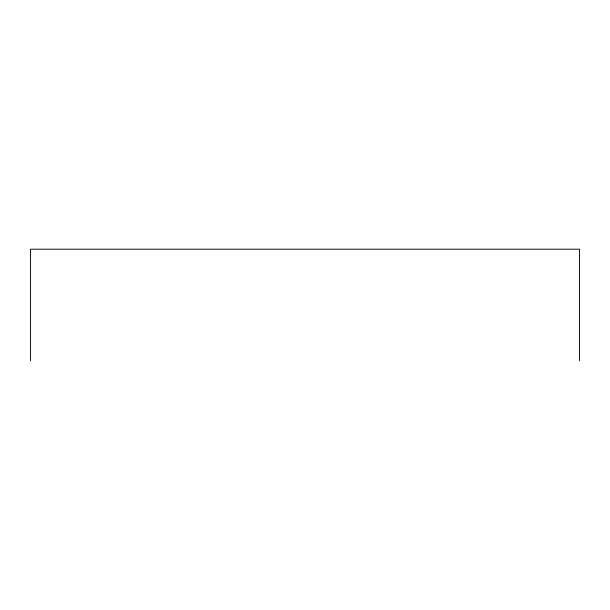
<?xml version="1.0" encoding="UTF-8"?>
<svg xmlns="http://www.w3.org/2000/svg" width="610" height="610" viewBox="0 0 610 610"><rect width="100%" height="100%" fill="white"/><g stroke="black" fill="none" stroke-linecap="round" stroke-linejoin="round"><path stroke-width="0.91" d="M579.5 360.8L579.5 249.2L30.5 249.2L30.5 360.8"/></g></svg>
